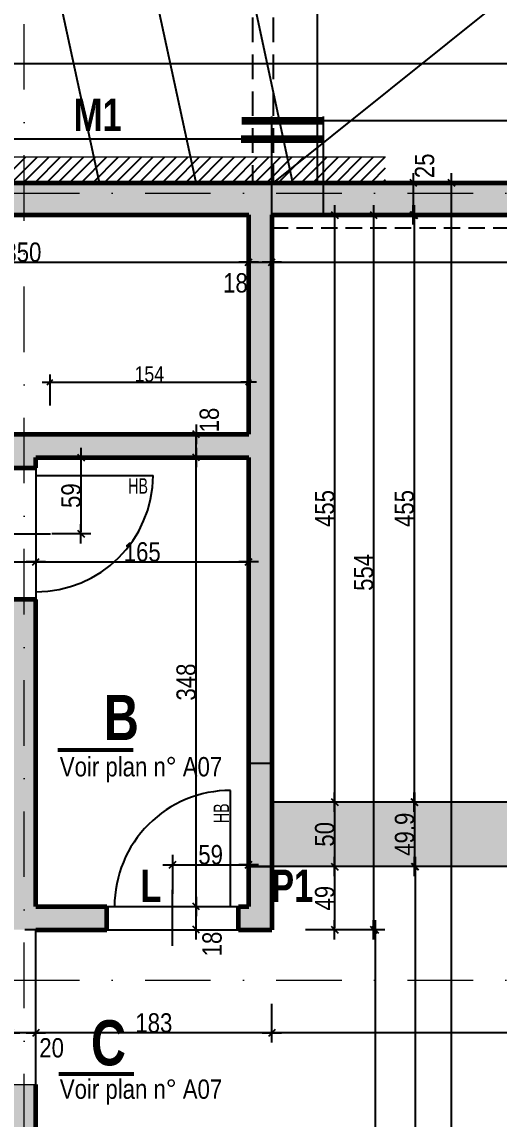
# Model space of a CAD drawing. Header units: millimetres. Extents: x 0 to 26991, y -21919 to -4.
# Drawn here: x 16506 to 16876, y -19243 to -18392 of the extents above; entities that cross this region are included whole.
import ezdxf
from ezdxf.enums import TextEntityAlignment as Align

# ---------------------------------------------------------------- set-up
doc = ezdxf.new("R2010")
doc.units = ezdxf.units.MM
doc.linetypes.add('CACHEX2', pattern=[19.05, 12.7, -6.35])
doc.linetypes.add('TIRETPTX2', pattern=[50.8, 25.4, -12.7, 0, -12.7])
for name, color, linetype in [('01_cote_gen', 4, 'Continuous'), ('01_linteaux', 2, 'Continuous'), ('01_murs_sup', 2, 'CACHEX2'), ('01_poch_BN', 9, 'Continuous'), ('01_poch_murs', 253, 'Continuous'), ('01_poch_poteaux', 250, 'Continuous'), ('01_texte', 230, 'Continuous'), ('AA_COTES', 2, 'Continuous')]:
    doc.layers.add(name, color=color, linetype=linetype)
doc.layers.add('01_murs_coup', color=5, linetype='Continuous', lineweight=60)
doc.layers.add('01_tram_axes', color=2, linetype='TIRETPTX2', lineweight=9)
doc.styles.add('ARIAL NA', font='ARIALN.TTF')
doc.styles.add('impact', font='impact.ttf')
doc.styles.add('STYLE2', font='ARIALN.TTF')
doc.dimstyles.new('JB50', dxfattribs={"dimscale": 0.1, "dimtxt": 150, "dimasz": 15, "dimexe": 0.1, "dimexo": 0.1, "dimgap": 0.09, "dimtad": 1, "dimdec": 1, "dimdsep": 46, "dimtxsty": 'STYLE2', "dimblk1": 'BOND_G', "dimblk2": 'BOND_D', "dimsah": 1, "dimcen": 1.5, "dimdle": 0.01, "dimse1": 1, "dimse2": 1, "dimclrd": 4, "dimclre": 2, "dimclrt": 6, "dimazin": 2, "dimtfac": 2.333333, "dimtdec": 1, "dimtix": 1, "dimtmove": 2, "dimatfit": 3, "dimldrblk": 'BOND_G', "dimfxl": 1, "dimtolj": 1, "dimtzin": 0, "dimarcsym": 0})
doc.dimstyles.new('JB50res', dxfattribs={"dimscale": 0.1, "dimtxt": 120, "dimasz": 12, "dimexe": 0.1, "dimexo": 0.1, "dimgap": 0.09, "dimtad": 1, "dimdec": 1, "dimdsep": 46, "dimtxsty": 'STYLE2', "dimblk1": 'BOND_G', "dimblk2": 'BOND_D', "dimsah": 1, "dimcen": 1.5, "dimdle": 0.01, "dimse1": 1, "dimse2": 1, "dimclrd": 4, "dimclre": 2, "dimclrt": 6, "dimazin": 2, "dimtfac": 2.333333, "dimtdec": 1, "dimtix": 1, "dimtmove": 2, "dimatfit": 3, "dimldrblk": 'BOND_G', "dimfxl": 1, "dimtolj": 1, "dimtzin": 0, "dimarcsym": 0})
pattern_1 = [(135, (-53.299, 4582.9386), (-11.2253202, 9e-16), [7.9375, -7.9375])]

# ---------------------------------------------------------------- blocks, each defined once
blk = doc.blocks.new('BOND_G')
at = {"layer": 'AA_COTES', "color": 0}
for p, q in [((0, -5), (0, 15)), ((5, 0), (-5, 0)), ((1.77, 1.77), (-1.77, -1.77))]:
    blk.add_line(p, q, dxfattribs=at)
blk = doc.blocks.new('BOND_D')
at = {"layer": 'AA_COTES', "color": 0}
for p, q in [((5, 0), (-5, 0)), ((-1.77, -1.77), (1.77, 1.77)), ((0, 5), (0, -15))]:
    blk.add_line(p, q, dxfattribs=at)
blk = doc.blocks.new('*D1617')
at = {"layer": '01_cote_gen', "color": 4, "lineweight": -2, "transparency": 16777216}
blk.add_line((16624.75, -19045.48), (16680.72, -19045.48), dxfattribs=at)
at = {"layer": 'Defpoints', "color": 0, "transparency": 16777216}
for p in [(16682.22, -19045.48), (16682.22, -19046.96), (16623.25, -19065.08)]:
    blk.add_point(p, dxfattribs=at)
at = {"layer": '01_cote_gen', "color": 4, "lineweight": -2, "transparency": 16777216, "xscale": 1.5, "yscale": 1.5, "zscale": 1.5, "rotation": 180}
blk.add_blockref('BOND_G', (16623.25, -19045.48), dxfattribs=at)
at = {"layer": '01_cote_gen', "color": 4, "lineweight": -2, "transparency": 16777216, "xscale": 1.5, "yscale": 1.5, "zscale": 1.5}
blk.add_blockref('BOND_D', (16682.22, -19045.48), dxfattribs=at)
at = {"layer": '01_cote_gen', "color": 6, "transparency": 16777216, "insert": (16652.73, -19037.82), "char_height": 15, "attachment_point": 5, "style": 'STYLE2'}
blk.add_mtext('\\A1;59', dxfattribs=at)
blk = doc.blocks.new('*D1618')
at = {"layer": '01_cote_gen', "color": 4, "lineweight": -2, "transparency": 16777216}
blk.add_line((16552.25, -18731.46), (16552.25, -18787.46), dxfattribs=at)
at = {"layer": 'Defpoints', "color": 0, "transparency": 16777216}
for p in [(16537.76, -18729.96), (16528.58, -18788.96), (16552.25, -18788.96)]:
    blk.add_point(p, dxfattribs=at)
at = {"layer": '01_cote_gen', "color": 4, "lineweight": -2, "transparency": 16777216, "xscale": 1.5, "yscale": 1.5, "zscale": 1.5}
for name, p, rotation in [('BOND_G', (16552.25, -18729.96), 90), ('BOND_D', (16552.25, -18788.96), 270)]:
    blk.add_blockref(name, p, dxfattribs=dict(at, rotation=rotation))
at = {"layer": '01_cote_gen', "color": 6, "transparency": 16777216, "insert": (16544.59, -18759.46), "char_height": 15, "attachment_point": 5, "rotation": 90, "style": 'STYLE2'}
blk.add_mtext('\\A1;59', dxfattribs=at)
blk = doc.blocks.new('*D1507')
at = {"layer": '01_cote_gen', "color": 4, "lineweight": -2, "transparency": 16777216}
blk.add_line((16498.73, -18810.83), (16515.73, -18810.83), dxfattribs=at)
at = {"layer": 'Defpoints', "color": 0, "transparency": 16777216}
for p in [(16517.23, -18810.83), (16497.23, -18833.33), (16517.23, -18833.33)]:
    blk.add_point(p, dxfattribs=at)
at = {"layer": '01_cote_gen', "color": 4, "lineweight": -2, "transparency": 16777216, "xscale": 1.5, "yscale": 1.5, "zscale": 1.5, "rotation": 180}
blk.add_blockref('BOND_G', (16497.23, -18810.83), dxfattribs=at)
at = {"layer": '01_cote_gen', "color": 4, "lineweight": -2, "transparency": 16777216, "xscale": 1.5, "yscale": 1.5, "zscale": 1.5}
blk.add_blockref('BOND_D', (16517.23, -18810.83), dxfattribs=at)
at = {"layer": '01_cote_gen', "color": 6, "transparency": 16777216, "insert": (16487.15, -18824.36), "char_height": 15, "attachment_point": 5, "style": 'STYLE2'}
blk.add_mtext('\\A1;20', dxfattribs=at)
blk = doc.blocks.new('*D1508')
at = {"layer": '01_cote_gen', "color": 4, "lineweight": -2, "transparency": 16777216}
blk.add_line((16518.73, -18810.83), (16680.72, -18810.83), dxfattribs=at)
at = {"layer": 'Defpoints', "color": 0, "transparency": 16777216}
for p in [(16682.22, -18810.83), (16517.23, -18833.33), (16682.22, -18833.33)]:
    blk.add_point(p, dxfattribs=at)
at = {"layer": '01_cote_gen', "color": 4, "lineweight": -2, "transparency": 16777216, "xscale": 1.5, "yscale": 1.5, "zscale": 1.5, "rotation": 180}
blk.add_blockref('BOND_G', (16517.23, -18810.83), dxfattribs=at)
at = {"layer": '01_cote_gen', "color": 4, "lineweight": -2, "transparency": 16777216, "xscale": 1.5, "yscale": 1.5, "zscale": 1.5}
blk.add_blockref('BOND_D', (16682.22, -18810.83), dxfattribs=at)
at = {"layer": '01_cote_gen', "color": 6, "transparency": 16777216, "insert": (16599.72, -18803.17), "char_height": 15, "attachment_point": 5, "style": 'STYLE2'}
blk.add_mtext('\\A1;165', dxfattribs=at)
blk = doc.blocks.new('*D1512')
at = {"layer": '01_cote_gen', "color": 4, "lineweight": -2, "transparency": 16777216}
blk.add_line((16313.72, -18424.56), (17703.7, -18424.56), dxfattribs=at)
at = {"layer": 'Defpoints', "color": 0, "transparency": 16777216}
for p in [(17705.2, -18424.56), (17705.2, -18467.56), (16312.22, -18477.13)]:
    blk.add_point(p, dxfattribs=at)
at = {"layer": '01_cote_gen', "color": 4, "lineweight": -2, "transparency": 16777216, "xscale": 1.5, "yscale": 1.5, "zscale": 1.5, "rotation": 180}
blk.add_blockref('BOND_G', (16312.22, -18424.56), dxfattribs=at)
at = {"layer": '01_cote_gen', "color": 4, "lineweight": -2, "transparency": 16777216, "xscale": 1.5, "yscale": 1.5, "zscale": 1.5}
blk.add_blockref('BOND_D', (17705.2, -18424.56), dxfattribs=at)
at = {"layer": '01_cote_gen', "color": 6, "transparency": 16777216, "insert": (17008.71, -18416.9), "char_height": 15, "attachment_point": 5, "style": 'STYLE2'}
blk.add_mtext('\\A1;1393', dxfattribs=at)
blk = doc.blocks.new('*D1620')
at = {"layer": '01_cote_gen', "color": 4, "lineweight": -2, "transparency": 16777216}
blk.add_line((16333.72, -18578.57), (16680.72, -18578.57), dxfattribs=at)
at = {"layer": 'Defpoints', "color": 0, "transparency": 16777216}
for p in [(16332.22, -18586.07), (16682.22, -18578.57), (16682.22, -18586.07)]:
    blk.add_point(p, dxfattribs=at)
at = {"layer": '01_cote_gen', "color": 4, "lineweight": -2, "transparency": 16777216, "xscale": 1.5, "yscale": 1.5, "zscale": 1.5, "rotation": 180}
blk.add_blockref('BOND_G', (16332.22, -18578.57), dxfattribs=at)
at = {"layer": '01_cote_gen', "color": 4, "lineweight": -2, "transparency": 16777216, "xscale": 1.5, "yscale": 1.5, "zscale": 1.5}
blk.add_blockref('BOND_D', (16682.22, -18578.57), dxfattribs=at)
at = {"layer": '01_cote_gen', "color": 6, "transparency": 16777216, "insert": (16507.22, -18570.9), "char_height": 15, "attachment_point": 5, "style": 'STYLE2'}
blk.add_mtext('\\A1;350', dxfattribs=at)
blk = doc.blocks.new('*D1621')
at = {"layer": '01_cote_gen', "color": 4, "lineweight": -2, "transparency": 16777216}
blk.add_line((16683.72, -18578.57), (16698.72, -18578.57), dxfattribs=at)
at = {"layer": 'Defpoints', "color": 0, "transparency": 16777216}
for p in [(16682.22, -18586.07), (16700.22, -18578.57), (16700.22, -18597.26)]:
    blk.add_point(p, dxfattribs=at)
at = {"layer": '01_cote_gen', "color": 4, "lineweight": -2, "transparency": 16777216, "xscale": 1.5, "yscale": 1.5, "zscale": 1.5, "rotation": 180}
blk.add_blockref('BOND_G', (16682.22, -18578.57), dxfattribs=at)
at = {"layer": '01_cote_gen', "color": 4, "lineweight": -2, "transparency": 16777216, "xscale": 1.5, "yscale": 1.5, "zscale": 1.5}
blk.add_blockref('BOND_D', (16700.22, -18578.57), dxfattribs=at)
at = {"layer": '01_cote_gen', "color": 6, "transparency": 16777216, "insert": (16671.95, -18594.66), "char_height": 15, "attachment_point": 5, "style": 'STYLE2'}
blk.add_mtext('\\A1;18', dxfattribs=at)
blk = doc.blocks.new('*D1622')
at = {"layer": '01_cote_gen', "color": 4, "lineweight": -2, "transparency": 16777216}
blk.add_line((16701.72, -18578.57), (17106.65, -18578.57), dxfattribs=at)
at = {"layer": 'Defpoints', "color": 0, "transparency": 16777216}
for p in [(17108.15, -18578.57), (16700.22, -18623.47), (17108.15, -18623.47)]:
    blk.add_point(p, dxfattribs=at)
at = {"layer": '01_cote_gen', "color": 4, "lineweight": -2, "transparency": 16777216, "xscale": 1.5, "yscale": 1.5, "zscale": 1.5, "rotation": 180}
blk.add_blockref('BOND_G', (16700.22, -18578.57), dxfattribs=at)
at = {"layer": '01_cote_gen', "color": 4, "lineweight": -2, "transparency": 16777216, "xscale": 1.5, "yscale": 1.5, "zscale": 1.5}
blk.add_blockref('BOND_D', (17108.15, -18578.57), dxfattribs=at)
at = {"layer": '01_cote_gen', "color": 6, "transparency": 16777216, "insert": (16904.19, -18570.9), "char_height": 15, "attachment_point": 5, "style": 'STYLE2'}
blk.add_mtext('\\A1;407.9', dxfattribs=at)
blk = doc.blocks.new('*D1437')
at = {"layer": '01_cote_gen', "color": 4, "lineweight": -2, "transparency": 16777216}
blk.add_line((16515.73, -19175.88), (16498.73, -19175.88), dxfattribs=at)
at = {"layer": 'Defpoints', "color": 0, "transparency": 16777216}
for p in [(16497.23, -19135.76), (16517.23, -19135.76), (16497.23, -19175.88)]:
    blk.add_point(p, dxfattribs=at)
at = {"layer": '01_cote_gen', "color": 4, "lineweight": -2, "transparency": 16777216, "xscale": 1.5, "yscale": 1.5, "zscale": 1.5, "rotation": 180}
blk.add_blockref('BOND_D', (16497.23, -19175.88), dxfattribs=at)
at = {"layer": '01_cote_gen', "color": 4, "lineweight": -2, "transparency": 16777216, "xscale": 1.5, "yscale": 1.5, "zscale": 1.5}
blk.add_blockref('BOND_G', (16517.23, -19175.88), dxfattribs=at)
at = {"layer": '01_cote_gen', "color": 6, "transparency": 16777216, "insert": (16529.47, -19187.51), "char_height": 15, "attachment_point": 5, "style": 'STYLE2'}
blk.add_mtext('\\A1;20', dxfattribs=at)
blk = doc.blocks.new('*D1439')
at = {"layer": '01_cote_gen', "color": 4, "lineweight": -2, "transparency": 16777216}
blk.add_line((16698.72, -19175.88), (16518.73, -19175.88), dxfattribs=at)
at = {"layer": 'Defpoints', "color": 0, "transparency": 16777216}
for p in [(16700.22, -19114.94), (16517.23, -19140.77), (16517.23, -19175.88)]:
    blk.add_point(p, dxfattribs=at)
at = {"layer": '01_cote_gen', "color": 4, "lineweight": -2, "transparency": 16777216, "xscale": 1.5, "yscale": 1.5, "zscale": 1.5, "rotation": 180}
blk.add_blockref('BOND_D', (16517.23, -19175.88), dxfattribs=at)
at = {"layer": '01_cote_gen', "color": 4, "lineweight": -2, "transparency": 16777216, "xscale": 1.5, "yscale": 1.5, "zscale": 1.5}
blk.add_blockref('BOND_G', (16700.22, -19175.88), dxfattribs=at)
at = {"layer": '01_cote_gen', "color": 6, "transparency": 16777216, "insert": (16608.72, -19168.21), "char_height": 15, "attachment_point": 5, "style": 'STYLE2'}
blk.add_mtext('\\A1;183', dxfattribs=at)
blk = doc.blocks.new('*D1440')
at = {"layer": '01_cote_gen', "color": 4, "lineweight": -2, "transparency": 16777216}
blk.add_line((17106.71, -19175.88), (16701.72, -19175.88), dxfattribs=at)
at = {"layer": 'Defpoints', "color": 0, "transparency": 16777216}
for p in [(16700.22, -19046.63), (17108.21, -19064.98), (16700.22, -19175.88)]:
    blk.add_point(p, dxfattribs=at)
at = {"layer": '01_cote_gen', "color": 4, "lineweight": -2, "transparency": 16777216, "xscale": 1.5, "yscale": 1.5, "zscale": 1.5, "rotation": 180}
blk.add_blockref('BOND_D', (16700.22, -19175.88), dxfattribs=at)
at = {"layer": '01_cote_gen', "color": 4, "lineweight": -2, "transparency": 16777216, "xscale": 1.5, "yscale": 1.5, "zscale": 1.5}
blk.add_blockref('BOND_G', (17108.21, -19175.88), dxfattribs=at)
at = {"layer": '01_cote_gen', "color": 6, "transparency": 16777216, "insert": (16904.21, -19168.21), "char_height": 15, "attachment_point": 5, "style": 'STYLE2'}
blk.add_mtext('\\A1;408', dxfattribs=at)
blk = doc.blocks.new('*D1545')
at = {"layer": '01_cote_gen', "color": 4, "lineweight": -2, "transparency": 16777216}
blk.add_line((16641.5, -19094.42), (16641.5, -19079.42), dxfattribs=at)
at = {"layer": 'Defpoints', "color": 0, "transparency": 16777216}
for p in [(16639.32, -19077.92), (16641.5, -19077.92), (16639.32, -19095.92)]:
    blk.add_point(p, dxfattribs=at)
at = {"layer": '01_cote_gen', "color": 4, "lineweight": -2, "transparency": 16777216, "xscale": 1.5, "yscale": 1.5, "zscale": 1.5}
for name, p, rotation in [('BOND_D', (16641.5, -19077.92), 90), ('BOND_G', (16641.5, -19095.92), 270)]:
    blk.add_blockref(name, p, dxfattribs=dict(at, rotation=rotation))
at = {"layer": '01_cote_gen', "color": 6, "transparency": 16777216, "insert": (16653.9, -19106.98), "char_height": 15, "attachment_point": 5, "rotation": 90, "style": 'STYLE2'}
blk.add_mtext('\\A1;18', dxfattribs=at)
blk = doc.blocks.new('*D1546')
at = {"layer": '01_cote_gen', "color": 4, "lineweight": -2, "transparency": 16777216}
blk.add_line((16641.5, -19076.42), (16641.5, -18731.46), dxfattribs=at)
at = {"layer": 'Defpoints', "color": 0, "transparency": 16777216}
for p in [(16641.5, -18729.96), (16649, -18729.96), (16649, -19077.92)]:
    blk.add_point(p, dxfattribs=at)
at = {"layer": '01_cote_gen', "color": 4, "lineweight": -2, "transparency": 16777216, "xscale": 1.5, "yscale": 1.5, "zscale": 1.5}
for name, p, rotation in [('BOND_D', (16641.5, -18729.96), 90), ('BOND_G', (16641.5, -19077.92), 270)]:
    blk.add_blockref(name, p, dxfattribs=dict(at, rotation=rotation))
at = {"layer": '01_cote_gen', "color": 6, "transparency": 16777216, "insert": (16633.83, -18903.94), "char_height": 15, "attachment_point": 5, "rotation": 90, "style": 'STYLE2'}
blk.add_mtext('\\A1;348', dxfattribs=at)
blk = doc.blocks.new('*D1547')
at = {"layer": '01_cote_gen', "color": 4, "lineweight": -2, "transparency": 16777216}
blk.add_line((16641.5, -18728.46), (16641.5, -18713.46), dxfattribs=at)
at = {"layer": 'Defpoints', "color": 0, "transparency": 16777216}
for p in [(16641.5, -18711.96), (16664, -18711.96), (16664, -18729.96)]:
    blk.add_point(p, dxfattribs=at)
at = {"layer": '01_cote_gen', "color": 4, "lineweight": -2, "transparency": 16777216, "xscale": 1.5, "yscale": 1.5, "zscale": 1.5}
for name, p, rotation in [('BOND_D', (16641.5, -18711.96), 90), ('BOND_G', (16641.5, -18729.96), 270)]:
    blk.add_blockref(name, p, dxfattribs=dict(at, rotation=rotation))
at = {"layer": '01_cote_gen', "color": 6, "transparency": 16777216, "insert": (16651.75, -18700.9), "char_height": 15, "attachment_point": 5, "rotation": 90, "style": 'STYLE2'}
blk.add_mtext('\\A1;18', dxfattribs=at)
blk = doc.blocks.new('*D1477')
at = {"layer": '01_cote_gen', "color": 4, "lineweight": -2, "transparency": 16777216}
blk.add_line((16809.72, -18518.46), (16809.72, -18540.46), dxfattribs=at)
at = {"layer": 'Defpoints', "color": 0, "transparency": 16777216}
for p in [(16828.85, -18516.96), (16803.35, -18541.96), (16809.72, -18541.96)]:
    blk.add_point(p, dxfattribs=at)
at = {"layer": '01_cote_gen', "color": 4, "lineweight": -2, "transparency": 16777216, "xscale": 1.5, "yscale": 1.5, "zscale": 1.5}
for name, p, rotation in [('BOND_G', (16809.72, -18516.96), 90), ('BOND_D', (16809.72, -18541.96), 270)]:
    blk.add_blockref(name, p, dxfattribs=dict(at, rotation=rotation))
at = {"layer": '01_cote_gen', "color": 6, "transparency": 16777216, "insert": (16818.64, -18503.88), "char_height": 15, "attachment_point": 5, "rotation": 90, "style": 'STYLE2'}
blk.add_mtext('\\A1;25', dxfattribs=at)
blk = doc.blocks.new('*D1478')
at = {"layer": '01_cote_gen', "color": 4, "lineweight": -2, "transparency": 16777216}
blk.add_line((16779.01, -18543.46), (16779.01, -19094.42), dxfattribs=at)
at = {"layer": 'Defpoints', "color": 0, "transparency": 16777216}
for p in [(16756.51, -18541.96), (16719.74, -19095.92), (16779.01, -19095.92)]:
    blk.add_point(p, dxfattribs=at)
at = {"layer": '01_cote_gen', "color": 4, "lineweight": -2, "transparency": 16777216, "xscale": 1.5, "yscale": 1.5, "zscale": 1.5}
for name, p, rotation in [('BOND_G', (16779.01, -18541.96), 90), ('BOND_D', (16779.01, -19095.92), 270)]:
    blk.add_blockref(name, p, dxfattribs=dict(at, rotation=rotation))
at = {"layer": '01_cote_gen', "color": 6, "transparency": 16777216, "insert": (16771.38, -18818.94), "char_height": 15, "attachment_point": 5, "rotation": 90, "style": 'STYLE2'}
blk.add_mtext('\\A1;554', dxfattribs=at)
blk = doc.blocks.new('*D1479')
at = {"layer": '01_cote_gen', "color": 4, "lineweight": -2, "transparency": 16777216}
blk.add_line((16748.87, -18543.46), (16748.87, -18995.46), dxfattribs=at)
at = {"layer": 'Defpoints', "color": 0, "transparency": 16777216}
for p in [(16756.51, -18541.96), (16736.66, -18996.96), (16748.87, -18996.96)]:
    blk.add_point(p, dxfattribs=at)
at = {"layer": '01_cote_gen', "color": 4, "lineweight": -2, "transparency": 16777216, "xscale": 1.5, "yscale": 1.5, "zscale": 1.5}
for name, p, rotation in [('BOND_G', (16748.87, -18541.96), 90), ('BOND_D', (16748.87, -18996.96), 270)]:
    blk.add_blockref(name, p, dxfattribs=dict(at, rotation=rotation))
at = {"layer": '01_cote_gen', "color": 6, "transparency": 16777216, "insert": (16741.23, -18769.46), "char_height": 15, "attachment_point": 5, "rotation": 90, "style": 'STYLE2'}
blk.add_mtext('\\A1;455', dxfattribs=at)
blk = doc.blocks.new('*D1480')
at = {"layer": '01_cote_gen', "color": 4, "lineweight": -2, "transparency": 16777216}
blk.add_line((16748.87, -18998.46), (16748.87, -19045.46), dxfattribs=at)
at = {"layer": 'Defpoints', "color": 0, "transparency": 16777216}
for p in [(16761.61, -18996.96), (16748.87, -19046.96), (16761.61, -19046.96)]:
    blk.add_point(p, dxfattribs=at)
at = {"layer": '01_cote_gen', "color": 4, "lineweight": -2, "transparency": 16777216, "xscale": 1.5, "yscale": 1.5, "zscale": 1.5}
for name, p, rotation in [('BOND_G', (16748.87, -18996.96), 90), ('BOND_D', (16748.87, -19046.96), 270)]:
    blk.add_blockref(name, p, dxfattribs=dict(at, rotation=rotation))
at = {"layer": '01_cote_gen', "color": 6, "transparency": 16777216, "insert": (16741.2, -19021.96), "char_height": 15, "attachment_point": 5, "rotation": 90, "style": 'STYLE2'}
blk.add_mtext('\\A1;50', dxfattribs=at)
blk = doc.blocks.new('*D1481')
at = {"layer": '01_cote_gen', "color": 4, "lineweight": -2, "transparency": 16777216}
blk.add_line((16748.87, -19048.46), (16748.87, -19094.42), dxfattribs=at)
at = {"layer": 'Defpoints', "color": 0, "transparency": 16777216}
for p in [(16756.37, -19046.96), (16707.53, -19095.92), (16748.87, -19095.92)]:
    blk.add_point(p, dxfattribs=at)
at = {"layer": '01_cote_gen', "color": 4, "lineweight": -2, "transparency": 16777216, "xscale": 1.5, "yscale": 1.5, "zscale": 1.5}
for name, p, rotation in [('BOND_G', (16748.87, -19046.96), 90), ('BOND_D', (16748.87, -19095.92), 270)]:
    blk.add_blockref(name, p, dxfattribs=dict(at, rotation=rotation))
at = {"layer": '01_cote_gen', "color": 6, "transparency": 16777216, "insert": (16741.2, -19071.44), "char_height": 15, "attachment_point": 5, "rotation": 90, "style": 'STYLE2'}
blk.add_mtext('\\A1;49', dxfattribs=at)
blk = doc.blocks.new('*D1548')
at = {"layer": '01_cote_gen', "color": 4, "lineweight": -2, "transparency": 16777216}
blk.add_line((16780.23, -19097.42), (16780.23, -19645.46), dxfattribs=at)
at = {"layer": 'Defpoints', "color": 0, "transparency": 16777216}
for p in [(16756.51, -19095.92), (16757.73, -19646.96), (16780.23, -19646.96)]:
    blk.add_point(p, dxfattribs=at)
at = {"layer": '01_cote_gen', "color": 4, "lineweight": -2, "transparency": 16777216, "xscale": 1.5, "yscale": 1.5, "zscale": 1.5}
for name, p, rotation in [('BOND_G', (16780.23, -19095.92), 90), ('BOND_D', (16780.23, -19646.96), 270)]:
    blk.add_blockref(name, p, dxfattribs=dict(at, rotation=rotation))
at = {"layer": '01_cote_gen', "color": 6, "transparency": 16777216, "insert": (16772.57, -19403.13), "char_height": 15, "attachment_point": 5, "rotation": 90, "style": 'STYLE2'}
blk.add_mtext('\\A1;551', dxfattribs=at)
blk = doc.blocks.new('*D1549')
at = {"layer": '01_cote_gen', "color": 4, "lineweight": -2, "transparency": 16777216}
blk.add_line((16810.54, -18543.46), (16810.54, -18995.46), dxfattribs=at)
at = {"layer": 'Defpoints', "color": 0, "transparency": 16777216}
for p in [(16814.21, -18541.96), (16810.54, -18996.96), (16814.21, -18996.96)]:
    blk.add_point(p, dxfattribs=at)
at = {"layer": '01_cote_gen', "color": 4, "lineweight": -2, "transparency": 16777216, "xscale": 1.5, "yscale": 1.5, "zscale": 1.5}
for name, p, rotation in [('BOND_G', (16810.54, -18541.96), 90), ('BOND_D', (16810.54, -18996.96), 270)]:
    blk.add_blockref(name, p, dxfattribs=dict(at, rotation=rotation))
at = {"layer": '01_cote_gen', "color": 6, "transparency": 16777216, "insert": (16802.9, -18769.46), "char_height": 15, "attachment_point": 5, "rotation": 90, "style": 'STYLE2'}
blk.add_mtext('\\A1;455', dxfattribs=at)
blk = doc.blocks.new('*D1550')
at = {"layer": '01_cote_gen', "color": 4, "lineweight": -2, "transparency": 16777216}
blk.add_line((16810.78, -18998.46), (16810.78, -19045.37), dxfattribs=at)
at = {"layer": 'Defpoints', "color": 0, "transparency": 16777216}
for p in [(16846.87, -18996.96), (16810.78, -19046.87), (16846.9, -19046.87)]:
    blk.add_point(p, dxfattribs=at)
at = {"layer": '01_cote_gen', "color": 4, "lineweight": -2, "transparency": 16777216, "xscale": 1.5, "yscale": 1.5, "zscale": 1.5}
for name, p, rotation in [('BOND_G', (16810.78, -18996.96), 90), ('BOND_D', (16810.78, -19046.87), 270)]:
    blk.add_blockref(name, p, dxfattribs=dict(at, rotation=rotation))
at = {"layer": '01_cote_gen', "color": 6, "transparency": 16777216, "insert": (16803.11, -19021.91), "char_height": 15, "attachment_point": 5, "rotation": 90, "style": 'STYLE2'}
blk.add_mtext('\\A1;49.9', dxfattribs=at)
blk = doc.blocks.new('*D1551')
at = {"layer": '01_cote_gen', "color": 4, "lineweight": -2, "transparency": 16777216}
blk.add_line((16811.22, -19048.37), (16811.22, -19645.46), dxfattribs=at)
at = {"layer": 'Defpoints', "color": 0, "transparency": 16777216}
for p in [(16848.3, -19046.87), (16811.22, -19646.96), (16812.72, -19646.96)]:
    blk.add_point(p, dxfattribs=at)
at = {"layer": '01_cote_gen', "color": 4, "lineweight": -2, "transparency": 16777216, "xscale": 1.5, "yscale": 1.5, "zscale": 1.5}
for name, p, rotation in [('BOND_G', (16811.22, -19046.87), 90), ('BOND_D', (16811.22, -19646.96), 270)]:
    blk.add_blockref(name, p, dxfattribs=dict(at, rotation=rotation))
at = {"layer": '01_cote_gen', "color": 6, "transparency": 16777216, "insert": (16803.55, -19378.6), "char_height": 15, "attachment_point": 5, "rotation": 90, "style": 'STYLE2'}
blk.add_mtext('\\A1;600.1', dxfattribs=at)
blk = doc.blocks.new('*D1554')
at = {"layer": '01_cote_gen', "color": 4, "lineweight": -2, "transparency": 16777216}
blk.add_line((16839.28, -18518.46), (16839.28, -20173.45), dxfattribs=at)
at = {"layer": 'Defpoints', "color": 0, "transparency": 16777216}
for p in [(16855.58, -18516.96), (16802.22, -20174.95), (16839.28, -20174.95)]:
    blk.add_point(p, dxfattribs=at)
at = {"layer": '01_cote_gen', "color": 4, "lineweight": -2, "transparency": 16777216, "xscale": 1.5, "yscale": 1.5, "zscale": 1.5}
for name, p, rotation in [('BOND_G', (16839.28, -18516.96), 90), ('BOND_D', (16839.28, -20174.95), 270)]:
    blk.add_blockref(name, p, dxfattribs=dict(at, rotation=rotation))
at = {"layer": '01_cote_gen', "color": 6, "transparency": 16777216, "insert": (16831.62, -19377.65), "char_height": 15, "attachment_point": 5, "rotation": 90, "style": 'STYLE2'}
blk.add_mtext('\\A1;1658', dxfattribs=at)
blk = doc.blocks.new('*D1610')
at = {"layer": '01_cote_gen', "color": 4, "lineweight": -2, "transparency": 16777216}
blk.add_line((16529.39, -18671.5), (16681.02, -18671.5), dxfattribs=at)
at = {"layer": 'Defpoints', "color": 0, "transparency": 16777216}
for p in [(16682.22, -18671.5), (16682.22, -18683.52), (16528.19, -18720.97)]:
    blk.add_point(p, dxfattribs=at)
at = {"layer": '01_cote_gen', "color": 4, "lineweight": -2, "transparency": 16777216, "xscale": 1.2, "yscale": 1.2, "zscale": 1.2, "rotation": 180}
blk.add_blockref('BOND_G', (16528.19, -18671.5), dxfattribs=at)
at = {"layer": '01_cote_gen', "color": 4, "lineweight": -2, "transparency": 16777216, "xscale": 1.2, "yscale": 1.2, "zscale": 1.2}
blk.add_blockref('BOND_D', (16682.22, -18671.5), dxfattribs=at)
at = {"layer": '01_cote_gen', "color": 6, "transparency": 16777216, "insert": (16605.2, -18665.37), "char_height": 12, "attachment_point": 5, "style": 'STYLE2'}
blk.add_mtext('\\A1;154', dxfattribs=at)

msp = doc.modelspace()

# ---------------------------------------------------------------- hatches: boundary and pattern name
at = {"layer": '01_murs_sup'}
h = msp.add_hatch(dxfattribs=at)
h.set_pattern_fill('DASH', color=256, scale=2.5, angle=135)
h.set_pattern_definition(pattern_1)
h.paths.add_polyline_path([(16702.22, -17921.97), (16121.62, -17921.97, 0.308656), (14990.88, -18752.71), (14784.2, -19435.8, 0.881593), (16413.22, -20219.3), (16413.22, -20305), (16517.22, -20305), (16517.22, -20174.96), (17705.22, -20174.96), (17705.22, -19646.96), (17685.22, -19646.96), (17685.22, -20149.96), (17128.22, -20149.96), (17128.22, -19646.96), (17108.22, -19646.96), (17108.22, -20149.96), (16517.22, -20149.96), (16517.22, -19646.98), (16497.22, -19646.98), (16497.22, -20149.96), (16413.22, -20149.96), (16413.22, -20181.42, -0.897731), (14803.26, -19441.87), (15009.9, -18758.93, -0.308479), (16121.97, -17941.97), (16702.22, -17941.97)])
h.paths.add_polyline_path([(16497.22, -20175), (16497.22, -20285), (16433.22, -20285), (16433.22, -20175)], flags=16)
h = msp.add_hatch(dxfattribs=at)
h.set_pattern_fill('DASH', color=256, scale=2.5, angle=135)
h.set_pattern_definition(pattern_1)
h.paths.add_polyline_path([(18906.12, -18516.96), (17707.22, -18516.96), (17707.22, -19046.96), (17727.22, -19046.96), (17727.22, -18541.96), (18284.22, -18541.96), (18284.22, -19046.96), (18304.22, -19046.96), (18304.22, -18541.96), (18564.22, -18541.96), (18564.22, -19046.96), (18584.22, -19046.96), (18584.22, -18541.96), (18906.12, -18541.96)])
h.paths.add_polyline_path([(19130.22, -18516.96), (18996.12, -18516.96), (18996.12, -18541.96), (19110.22, -18541.96), (19110.22, -20149.96), (18849.22, -20149.96), (18849.22, -19596.96), (18687.42, -19596.96), (18687.42, -19616.96), (18692.22, -19616.96), (18692.22, -20149.96), (18685.22, -20149.96), (18685.22, -20174.96), (18693.22, -20174.96), (18693.22, -20308.94), (18709.22, -20308.94), (18709.22, -20174.96), (18720.22, -20174.96), (18720.22, -20149.96), (18709.22, -20149.96), (18709.22, -19616.96), (18830.22, -19616.96), (18830.22, -20149.96), (18826.91, -20149.96), (18826.91, -20174.96), (18829.22, -20174.96), (18829.22, -20308.94), (18845.22, -20308.94), (18845.22, -20174.96), (19130.22, -20174.96)])
h.paths.add_polyline_path([(18572.22, -19616.96), (18584.22, -19616.96), (18584.22, -19596.96), (18554.22, -19596.96), (18554.22, -20149.96), (18304.22, -20149.96), (18304.22, -19646.96), (18284.22, -19646.96), (18284.22, -20149.96), (17727.22, -20149.96), (17727.22, -19646.96), (17707.22, -19646.96), (17707.22, -20174.96), (18577.22, -20174.96), (18577.22, -20149.96), (18572.22, -20149.96)])
h.paths.add_polyline_path([(17705.22, -18516.96), (16025.15, -18516.96), (15671.42, -18827.7), (15652.33, -18816.44), (15626.93, -18859.51), (15670, -18884.91), (15695.4, -18841.84), (15689.55, -18838.39), (16026.78, -18541.96), (16312.22, -18541.96), (16312.22, -19095.92), (16572.22, -19095.92), (16572.22, -19077.92), (16517.22, -19077.92), (16517.23, -18839.96), (16497.23, -18839.96), (16497.22, -19077.92), (16332.22, -19077.92), (16332.22, -18729.96), (16340.22, -18729.96), (16340.22, -18711.96), (16332.22, -18711.96), (16332.22, -18541.96), (16682.22, -18541.96), (16682.22, -18711.96), (16442.22, -18711.96), (16442.22, -18729.96), (16497.23, -18729.96), (16497.23, -18737.96), (16517.23, -18737.96), (16517.23, -18729.96), (16682.22, -18729.96), (16682.22, -19077.92), (16674.22, -19077.92), (16674.22, -19095.92), (16700.22, -19095.92), (16700.22, -18541.96), (17108.22, -18541.96), (17108.22, -19046.96), (17128.22, -19046.96), (17128.22, -18541.96), (17685.22, -18541.96), (17685.22, -19046.96), (17705.22, -19046.96)])
at = {"layer": '01_poch_BN'}
h = msp.add_hatch(color=256, dxfattribs=at)
h.dxf.hatch_style = 1
h.paths.add_polyline_path([(17108.22, -18996.96), (16700.22, -18996.96), (16700.22, -19046.96), (16700.28, -19046.96), (17108.22, -19046.71)])
at = {"layer": '01_poch_murs'}
h = msp.add_hatch(dxfattribs=at)
h.set_pattern_fill('ANSI31', color=256, scale=2)
h.set_pattern_definition([(45, (-1591.7745, -2590.008), (-4.490128, 4.490128), [])])
h.paths.add_polyline_path([(16788.4, -18496.96), (16735.31, -18496.96), (16735.31, -18516.96), (16788.4, -18516.96)])
h.paths.add_polyline_path([(16735.31, -18496.96), (16509.17, -18496.96), (16509.17, -18516.96), (16735.31, -18516.96)])
h.paths.add_polyline_path([(16509.17, -18496.96), (16292.22, -18496.96), (16292.22, -18516.96), (16509.17, -18516.96)])
h.paths.add_polyline_path([(16312.22, -18541.96), (16292.22, -18541.96), (16292.22, -18555.42)])
h.paths.add_polyline_path([(16312.22, -18522.67), (16292.22, -18522.67), (16292.22, -18541.96), (16312.22, -18541.96)])
h.paths.add_polyline_path([(16312.22, -18516.96), (16292.22, -18516.96), (16292.22, -18522.67), (16312.22, -18522.67)])
h = msp.add_hatch(color=256, dxfattribs=at)
h.dxf.hatch_style = 1
h.paths.add_polyline_path([(16508.22, -19134.96), (16517.23, -19134.96), (16517.23, -19095.92), (16508.22, -19095.92)])
h.paths.add_polyline_path([(16497.23, -19095.92), (16508.22, -19095.92), (16508.22, -19134.96), (16497.23, -19134.96)])
h.paths.add_polyline_path([(16517.22, -19215.92), (16508.22, -19215.92), (16508.22, -19134.96), (16517.23, -19134.96)])
h.paths.add_polyline_path([(16497.23, -19134.96), (16508.22, -19134.96), (16508.22, -19215.92), (16497.22, -19215.92)])
h.paths.add_polyline_path([(16340.22, -18711.96), (16340.22, -18729.96), (16332.22, -18729.96), (16332.22, -19077.92), (16497.23, -19077.92), (16497.23, -18839.96), (16517.23, -18839.96), (16517.23, -19077.92), (16572.22, -19077.92), (16572.22, -19095.92), (16517.23, -19095.92), (16517.22, -19646.94), (16497.22, -19646.94), (16497.22, -19095.96), (16312.22, -19095.92), (16312.22, -18516.96), (17705.2, -18516.96), (17705.2, -18966.96), (17685.2, -18966.96), (17685.2, -18541.96), (17128.22, -18541.96), (17128.22, -18967.2), (17108.15, -18966.96), (17108.15, -18541.96), (16700.22, -18541.96), (16700.22, -18966.96), (16682.22, -18966.96), (16682.22, -18729.96), (16517.23, -18729.96), (16517.23, -18737.96), (16497.23, -18737.96), (16497.23, -18729.96), (16442.22, -18729.96), (16442.22, -18711.96), (16682.22, -18711.96), (16682.22, -18541.96), (16332.22, -18541.96), (16332.22, -18711.96)])
h = msp.add_hatch(color=256, dxfattribs=at)
h.dxf.hatch_style = 1
h.paths.add_polyline_path([(16700.22, -19046.96), (16682.22, -19046.96), (16682.22, -19077.92), (16674.22, -19077.92), (16674.22, -19095.92), (16700.22, -19095.92)])
at = {"layer": '01_poch_poteaux'}
h = msp.add_hatch(color=256, dxfattribs=at)
h.dxf.hatch_style = 1
h.paths.add_polyline_path([(16700.28, -18966.96), (16682.28, -18966.96), (16682.28, -19046.96), (16700.28, -19046.96)])

# ---------------------------------------------------------------- linework, layer by layer
at = {"layer": '01_linteaux', "linetype": 'CACHEX2', "ltscale": 1.5}
for p, q in [((16685.22, -17988.97), (16685.22, -18516.96)), ((16685.22, -17988.97), (16685.22, -18516.96)), ((16701.22, -17988.97), (16701.22, -18516.96)), ((16701.22, -17988.97), (16701.22, -18516.96))]:
    msp.add_line(p, q, dxfattribs=at)
at = {"layer": '01_linteaux'}
for p, q in [((16517.23, -18737.96), (16517.23, -18839.96)), ((16517.23, -18743.96), (16608.23, -18743.96)), ((16485.23, -18788.96), (16528.58, -18788.96)), ((16668.22, -19077.92), (16668.22, -18987.92)), ((17108.21, -18996.96), (16700.28, -18996.96)), ((17108.15, -19046.71), (16700.28, -19046.96)), ((16623.25, -19108.43), (16623.25, -19065.08)), ((16572.22, -19077.92), (16674.22, -19077.92)), ((16517.23, -19215.92), (16517.23, -19096.03)), ((16572.22, -19095.92), (16674.22, -19095.92))]:
    msp.add_line(p, q, dxfattribs=at)
for centre, radius, start, end in [((16517.37, -18743.1), 90.86, 269.90808, 359.45882), ((16668.22, -19077.92), 90, 90, 180.00347)]:
    msp.add_arc(centre, radius, start, end, dxfattribs=at)
at = {"layer": '01_murs_coup', "linetype": 'Continuous', "lineweight": 5}
for p, q in [((16292.22, -18496.96), (16788.4, -18496.96)), ((16024.93, -18516.96), (16788.4, -18516.96)), ((16248.47, -19215.95), (16517.23, -19215.92))]:
    msp.add_line(p, q, dxfattribs=at)
at = {"layer": '01_murs_coup'}
for p, q in [((16312.22, -18516.96), (17705.2, -18516.96)), ((16312.22, -18516.96), (17705.2, -18516.96)), ((16332.22, -18541.96), (16682.22, -18541.96)), ((16332.22, -18541.96), (16682.22, -18541.96)), ((16682.22, -18711.96), (16682.22, -18541.96)), ((16682.22, -18711.96), (16682.22, -18541.96)), ((16700.22, -18541.96), (17108.15, -18541.96)), ((16700.22, -18541.96), (16700.22, -19095.92)), ((16700.22, -18541.96), (17108.15, -18541.96)), ((16700.22, -18541.96), (16700.22, -19095.92)), ((16442.22, -18711.96), (16682.22, -18711.96)), ((16442.22, -18711.96), (16682.22, -18711.96)), ((16442.22, -18711.96), (16682.22, -18711.96)), ((16442.22, -18711.96), (16682.22, -18711.96)), ((16517.23, -18729.96), (16682.22, -18729.96)), ((16517.23, -18737.96), (16517.23, -18729.96)), ((16517.23, -18729.96), (16682.22, -18729.96)), ((16517.23, -18737.96), (16517.23, -18729.96)), ((16682.22, -19077.92), (16682.22, -18729.96)), ((16682.22, -19077.92), (16682.22, -18729.96)), ((16682.22, -19077.92), (16682.22, -18729.96)), ((16682.22, -19077.92), (16682.22, -18729.96)), ((16497.23, -18737.96), (16517.23, -18737.96)), ((16497.23, -18737.96), (16517.23, -18737.96)), ((16517.23, -18839.96), (16497.23, -18839.96)), ((16517.23, -18839.96), (16497.23, -18839.96)), ((16517.23, -19077.92), (16517.23, -18839.96)), ((16517.23, -19077.92), (16517.23, -18839.96)), ((16517.23, -19077.92), (16572.22, -19077.92)), ((16517.23, -19077.92), (16572.22, -19077.92)), ((16572.22, -19095.92), (16572.22, -19077.92)), ((16572.22, -19095.92), (16572.22, -19077.92)), ((16674.22, -19077.92), (16682.22, -19077.92)), ((16674.22, -19077.92), (16682.22, -19077.92)), ((16674.22, -19095.92), (16674.22, -19077.92)), ((16674.22, -19077.92), (16682.22, -19077.92)), ((16674.22, -19077.92), (16682.22, -19077.92)), ((16674.22, -19095.92), (16674.22, -19077.92)), ((16517.23, -19095.92), (16572.22, -19095.92)), ((16517.23, -19095.92), (16572.22, -19095.92)), ((16517.23, -19095.92), (16572.22, -19095.92)), ((16517.23, -19095.92), (16572.22, -19095.92)), ((16674.22, -19095.92), (16700.22, -19095.92)), ((16674.22, -19095.92), (16700.22, -19095.92)), ((16674.22, -19095.92), (16700.22, -19095.92)), ((16674.22, -19095.92), (16700.22, -19095.92)), ((16517.22, -19536.94), (16517.22, -19215.92)), ((16517.22, -20149.96), (16517.23, -19215.92))]:
    msp.add_line(p, q, dxfattribs=at)
at = {"layer": '01_murs_sup', "ltscale": 2}
for p, q in [((16025.15, -18516.96), (17705.22, -18516.96)), ((16682.22, -18541.96), (16332.22, -18541.96)), ((16682.22, -18711.96), (16682.22, -18541.96)), ((17108.22, -18541.96), (16700.22, -18541.96)), ((16700.22, -18541.96), (16700.22, -19095.92)), ((16442.22, -18711.96), (16682.22, -18711.96)), ((16517.23, -18737.96), (16517.23, -18729.96)), ((16682.22, -18729.96), (16517.23, -18729.96)), ((16517.23, -18737.96), (16517.23, -18729.96)), ((16682.22, -19077.92), (16682.22, -18729.96)), ((16497.23, -18737.96), (16517.23, -18737.96)), ((16497.23, -18737.96), (16517.23, -18737.96)), ((16497.23, -18737.96), (16517.23, -18737.96)), ((16517.23, -18839.96), (16497.23, -18839.96)), ((16517.23, -18839.96), (16517.22, -19077.92)), ((16517.22, -19077.92), (16572.22, -19077.92)), ((16572.22, -19095.92), (16572.22, -19077.92)), ((16572.22, -19095.92), (16572.22, -19077.92)), ((16572.22, -19095.92), (16572.22, -19077.92)), ((16572.22, -19095.92), (16572.22, -19077.92)), ((16572.22, -19095.92), (16572.22, -19077.92)), ((16674.22, -19077.92), (16682.22, -19077.92)), ((16674.22, -19095.92), (16674.22, -19077.92)), ((16674.22, -19077.92), (16682.22, -19077.92)), ((16674.22, -19095.92), (16674.22, -19077.92)), ((16674.22, -19095.92), (16674.22, -19077.92)), ((16572.22, -19095.92), (16312.22, -19095.92)), ((16674.22, -19095.92), (16700.22, -19095.92)), ((16700.22, -19095.92), (16674.22, -19095.92))]:
    msp.add_line(p, q, dxfattribs=at)
at = {"layer": '01_murs_sup'}
msp.add_line((16700.22, -18551.96), (17108.15, -18551.96), dxfattribs=at)
at = {"layer": '01_poch_BN', "ltscale": 0.1}
for p, q in [((16700.22, -18541.96), (16700.22, -18465.63)), ((16740.22, -18541.96), (16740.22, -18465.63))]:
    msp.add_line(p, q, dxfattribs=at)
at = {"layer": '01_poch_murs', "ltscale": 3}
for p, q in [((16566.31, -18515.67), (16510.65, -18257.67)), ((16641.31, -18515.67), (16585.65, -18257.67)), ((16716.31, -18515.67), (16660.65, -18257.67))]:
    msp.add_line(p, q, dxfattribs=at)
at = {"layer": '01_poch_murs'}
msp.add_line((16682.28, -19046.96), (16700.28, -19046.96), dxfattribs=at)
at = {"layer": '01_poch_poteaux'}
for p, q in [((16700.28, -18966.96), (16682.28, -18966.96)), ((16700.28, -19046.96), (16682.28, -19046.96))]:
    msp.add_line(p, q, dxfattribs=at)
at = {"layer": '01_texte'}
for p, q in [((16735.31, -18000.96), (16735.31, -18516.96)), ((17148.37, -18158.6), (16701.22, -18516.96)), ((17148.37, -18158.6), (16701.22, -18516.96)), ((17148.37, -18158.6), (16701.22, -18516.96)), ((17705.15, -18469.03), (16676.89, -18469.03)), ((16740.22, -18483.3), (16315.1, -18483.3))]:
    msp.add_line(p, q, dxfattribs=at)
for points, const_width in [([(16740.9, -18469.03), (16676.89, -18469.03)], 6), ([(16740.9, -18469.03), (16686.01, -18469.03)], 3), ([(16740.22, -18483.3), (16676.21, -18483.3)], 6), ([(16592.78, -18956.62), (16534.28, -18956.62)], 3), ([(16593.46, -19207.77), (16534.96, -19207.77)], 3)]:
    msp.add_lwpolyline(points, dxfattribs=dict(at, const_width=const_width))
at = {"layer": '01_tram_axes', "color": 253, "ltscale": 2}
for p, q in [((16508.22, -20377.12), (16508.22, -17835.37)), ((14466.2, -18524.96), (21640.16, -18524.96)), ((14466.2, -19134.96), (21640.06, -19134.78))]:
    msp.add_line(p, q, dxfattribs=at)

# ---------------------------------------------------------------- texts
at = {"layer": '01_texte', "style": 'impact'}
for s, p in [(' M1', (16561.46, -18484.44)), ('L', (16606.41, -19081.79)), ('P1', (16715.9, -19081.79))]:
    msp.add_text(s, height=25, dxfattribs=at).set_placement(p, align=Align.BOTTOM_CENTER)
at = {"layer": '01_texte', "style": 'ARIAL NA', "width": 0.8}
msp.add_text('HB', height=12, dxfattribs=at).set_placement((16588.88, -18757.96))
at = {"layer": '01_texte', "style": 'impact'}
for s, p in [('B', (16583.53, -18959.47)), ('C', (16573.53, -19211.52))]:
    msp.add_text(s, height=35, rotation=0, dxfattribs=at).set_placement(p, align=Align.BOTTOM_CENTER)
at = {"layer": '01_texte', "style": 'ARIAL NA'}
for p in [(16535.84, -18977.07), (16535.84, -19226.93)]:
    msp.add_text('Voir plan n° A07', height=15, dxfattribs=at).set_placement(p)
at = {"layer": '01_texte', "style": 'ARIAL NA', "width": 0.8}
msp.add_text('HB', height=12, rotation=90, dxfattribs=at).set_placement((16666.97, -19013.28))

# ---------------------------------------------------------------- dimensions: what is measured, and where the dimension line sits
at = {"layer": '01_cote_gen'}
for base, p1, p2, dimstyle, picture, middle in [((17705.2, -18424.56), (16312.22, -18477.13), (17705.2, -18467.56), 'JB50', '*D1512', (17008.71, -18416.9)), ((16682.22, -18578.57), (16332.22, -18586.07), (16682.22, -18586.07), 'JB50', '*D1620', (16507.22, -18570.9)), ((17108.15, -18578.57), (16700.22, -18623.47), (17108.15, -18623.47), 'JB50', '*D1622', (16904.19, -18570.9)), ((16682.22, -18671.5), (16528.19, -18720.97), (16682.22, -18683.52), 'JB50res', '*D1610', (16605.2, -18665.37)), ((16682.22, -18810.83), (16517.23, -18833.33), (16682.22, -18833.33), 'JB50', '*D1508', (16599.72, -18803.17)), ((16682.22, -19045.48), (16623.25, -19065.08), (16682.22, -19046.96), 'JB50', '*D1617', (16652.73, -19037.82)), ((16700.22, -19175.88), (17108.21, -19064.98), (16700.22, -19046.63), 'JB50', '*D1440', (16904.21, -19168.21)), ((16517.23, -19175.88), (16700.22, -19114.94), (16517.23, -19140.77), 'JB50', '*D1439', (16608.72, -19168.21))]:
    dim = msp.add_linear_dim(base=base, p1=p1, p2=p2, dimstyle=dimstyle, dxfattribs=at)
    dim.commit()
    dim.dimension.update_dxf_attribs({"geometry": picture, "text_midpoint": middle})
for base, p1, p2, picture, middle in [((16809.72, -18541.96), (16828.85, -18516.96), (16803.35, -18541.96), '*D1477', (16818.64, -18503.88)), ((16839.28, -20174.95), (16855.58, -18516.96), (16802.22, -20174.95), '*D1554', (16831.62, -19377.65)), ((16641.5, -18711.96), (16664, -18729.96), (16664, -18711.96), '*D1547', (16651.75, -18700.9)), ((16811.22, -19646.96), (16848.3, -19046.87), (16812.72, -19646.96), '*D1551', (16803.55, -19378.6)), ((16641.5, -19077.92), (16639.32, -19095.92), (16639.32, -19077.92), '*D1545', (16653.9, -19106.98)), ((16780.23, -19646.96), (16756.51, -19095.92), (16757.73, -19646.96), '*D1548', (16772.57, -19403.13))]:
    dim = msp.add_linear_dim(base=base, p1=p1, p2=p2, angle=90, dimstyle='JB50', dxfattribs=at)
    dim.commit()
    dim.dimension.update_dxf_attribs({"geometry": picture, "text_midpoint": middle, "dimtype": 160})
for base, p1, p2, picture, middle in [((16779.01, -19095.92), (16756.51, -18541.96), (16719.74, -19095.92), '*D1478', (16771.38, -18818.94)), ((16748.87, -18996.96), (16756.51, -18541.96), (16736.66, -18996.96), '*D1479', (16741.23, -18769.46)), ((16810.54, -18996.96), (16814.21, -18541.96), (16814.21, -18996.96), '*D1549', (16802.9, -18769.46)), ((16552.25, -18788.96), (16537.76, -18729.96), (16528.58, -18788.96), '*D1618', (16544.59, -18759.46)), ((16641.5, -18729.96), (16649, -19077.92), (16649, -18729.96), '*D1546', (16633.83, -18903.94)), ((16748.87, -19046.96), (16761.61, -18996.96), (16761.61, -19046.96), '*D1480', (16741.2, -19021.96)), ((16810.78, -19046.87), (16846.87, -18996.96), (16846.9, -19046.87), '*D1550', (16803.11, -19021.91)), ((16748.87, -19095.92), (16756.37, -19046.96), (16707.53, -19095.92), '*D1481', (16741.2, -19071.44))]:
    dim = msp.add_linear_dim(base=base, p1=p1, p2=p2, angle=90, dimstyle='JB50', dxfattribs=at)
    dim.commit()
    dim.dimension.update_dxf_attribs({"geometry": picture, "text_midpoint": middle})
for base, p1, p2, picture, middle in [((16700.22, -18578.57), (16682.22, -18586.07), (16700.22, -18597.26), '*D1621', (16671.95, -18594.66)), ((16517.23, -18810.83), (16497.23, -18833.33), (16517.23, -18833.33), '*D1507', (16487.15, -18824.36)), ((16497.23, -19175.88), (16517.23, -19135.76), (16497.23, -19135.76), '*D1437', (16529.47, -19187.51))]:
    dim = msp.add_linear_dim(base=base, p1=p1, p2=p2, dimstyle='JB50', dxfattribs=at)
    dim.commit()
    dim.dimension.update_dxf_attribs({"geometry": picture, "text_midpoint": middle, "dimtype": 160})

doc.saveas('drawing.dxf')
